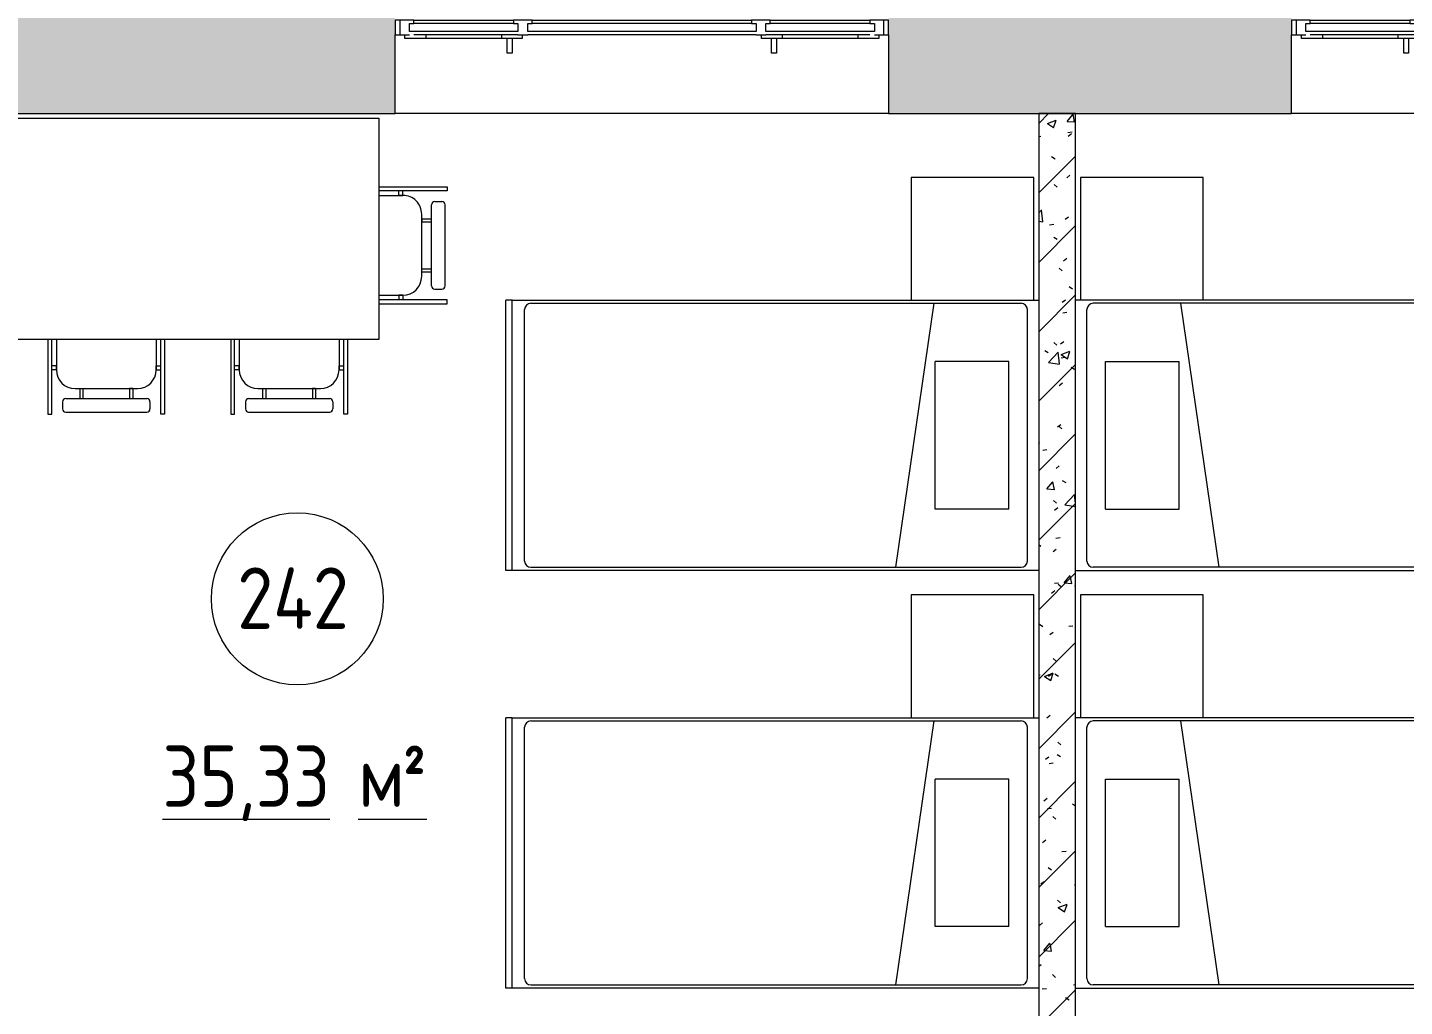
# Model space of a CAD drawing. Header units: millimetres. Extents: x -515342 to 330399, y -224905 to 507333.
# Drawn here: x -309039 to -303431, y 135139 to 139124 of the extents above; entities that cross this region are included whole.
import ezdxf

# ---------------------------------------------------------------- set-up
doc = ezdxf.new("R2010")
doc.units = ezdxf.units.MM
doc.layers.get('0').update_dxf_attribs({"lineweight": 0})
for name, color, linetype, lineweight in [('_ Окна', 7, 'Continuous', 0), ('Марки помещений', 7, 'Continuous', 0), ('Мебель', 7, 'Continuous', 0), ('Окна', 7, 'Continuous', 0), ('Стены внутренние', 7, 'Continuous', 0), ('Стены несущие', 7, 'Continuous', 0), ('Стены перегородки', 7, 'Continuous', 0)]:
    doc.layers.add(name, color=color, linetype=linetype, lineweight=lineweight)
doc.styles.add('GOST Common_1', font='', dxfattribs={"width": 0.9, "height": 250})
doc.styles.add('GOST Common_2', font='', dxfattribs={"width": 0.9, "height": 250})
doc.styles.get('GOST Common_1').set_extended_font_data('GOST Common')
doc.styles.get('GOST Common_2').set_extended_font_data('GOST Common')

# ---------------------------------------------------------------- blocks, each defined once
blk = doc.blocks.new('Окно_ПВХ_3Створки_1Фрамуга-верх - АР_Окно_ОП_1820_h_х1970_3ст2фр-в-9696728-О_АР_П_2__3_400_План 2 этажа')
at = {"layer": '_ Окна'}
for p, q in [((-929, 130), (-1005, 130)), ((-1005, 130), (-1005, 70)), ((-985, 70), (-985, 130)), ((-947, 84), (-947, 116)), ((-947, 116), (-929, 116)), ((-929, 116), (-929, 130)), ((-523, 116), (-929, 116)), ((-447, 130), (-523, 130)), ((-523, 130), (-523, 116)), ((-523, 116), (-505, 116)), ((-505, 116), (-505, 84)), ((-465, 84), (-465, 116)), ((-465, 116), (-447, 116)), ((-447, 116), (-447, 130)), ((447, 116), (-447, 116)), ((523, 130), (447, 130)), ((447, 130), (447, 116)), ((447, 116), (465, 116)), ((465, 116), (465, 84)), ((505, 84), (505, 116)), ((505, 116), (523, 116)), ((523, 116), (523, 130)), ((929, 116), (523, 116)), ((929, 130), (929, 116)), ((1005, 130), (929, 130)), ((929, 116), (947, 116)), ((947, 116), (947, 84)), ((985, 70), (985, 130)), ((1005, 70), (1005, 130)), ((-1005, 70), (-947, 70)), ((-965, 56), (-965, 70)), ((-505, 84), (-947, 84)), ((-880, 70), (-880, 56)), ((-572, 70), (-572, 56)), ((-505, 70), (-465, 70)), ((-487, 70), (-487, 56)), ((465, 84), (-465, 84)), ((465, 70), (505, 70)), ((487, 56), (487, 70)), ((947, 84), (505, 84)), ((572, 70), (572, 56)), ((880, 70), (880, 56)), ((947, 70), (1005, 70)), ((965, 70), (965, 56)), ((-880, 56), (-965, 56)), ((-487, 56), (-572, 56)), ((572, 56), (487, 56)), ((965, 56), (880, 56))]:
    blk.add_line(p, q, dxfattribs=at)
at = {"layer": 'Окна'}
for p, q in [((-929, 130), (-523, 130)), ((-447, 130), (447, 130)), ((523, 130), (929, 130)), ((-505, 70), (-929, 70)), ((465, 70), (-465, 70)), ((929, 70), (505, 70)), ((-572, 56), (-880, 56)), ((-548.5, -4), (-548.5, 56)), ((-528.5, 56), (-528.5, -4)), ((528.5, -4), (528.5, 56)), ((548.5, 56), (548.5, -4)), ((880, 56), (572, 56)), ((-528.5, -4), (-548.5, -4)), ((548.5, -4), (528.5, -4))]:
    blk.add_line(p, q, dxfattribs=at)
blk = doc.blocks.new('СД_Люблино_Фасады_rvt-1-О_АР_П_2__3_400_План 2 этажа')
at = {"layer": 'Стены внутренние'}
h = blk.add_hatch(dxfattribs=at)
h.set_pattern_fill('FP_1', color=256, style=0, pattern_type=2)
h.set_pattern_definition([(45, (0, 0), (-224.5064, 224.5064), []), (45, (224.5, 0), (-224.5064, 224.5064), [396.875, -79.375, 3.353, -76.022])])
h.paths.add_polyline_path([(101935, 15405), (101935, 15905), (97278.9, 15905), (97278.9, 15405), (101775, 15405)])
h.paths.add_polyline_path([(95231.8, 15405), (95268.9, 15405), (95268.9, 15905), (93672.7, 15905), (93672.7, 15405), (94795.6, 15405)])
h.paths.add_polyline_path([(91662.7, 15405), (91662.7, 15905), (90062.5, 15905), (90062.5, 15405), (91305.9, 15405)])
h.paths.add_polyline_path([(88052.5, 15405), (88052.5, 15905), (86472.6, 15905), (86472.6, 15405), (87816.2, 15405)])
h.paths.add_polyline_path([(84462.6, 15405), (84462.6, 15905), (82935.3, 15905), (82935.3, 15405), (84326.5, 15405)])
h.paths.add_polyline_path([(80836.8, 15405), (80925.3, 15405), (80925.3, 15905), (79340.3, 15905), (79340.3, 15405), (79964.4, 15405)])
h.paths.add_polyline_path([(77330.3, 15405), (77330.3, 15905), (75739.7, 15905), (75739.7, 15405)])
h.paths.add_polyline_path([(73729.7, 15405), (73729.7, 15905), (72144.8, 15905), (72144.8, 15405), (73421.2, 15405)])
h.paths.add_polyline_path([(70134.8, 15405), (70134.8, 15905), (68493.6, 15905), (68493.6, 15405), (68622.9, 15405)])
h.paths.add_polyline_path([(66441.8, 15405), (66483.6, 15405), (66483.6, 15905), (64878.6, 15905), (64878.6, 15405), (66005.6, 15405)])
h.paths.add_polyline_path([(62868.6, 15405), (62868.6, 15905), (60500.1, 15905), (60500.1, 15405), (61643.5, 15405)])
h.paths.add_polyline_path([(58090.1, 15405), (58090.1, 15905), (56894.2, 15905), (56894.2, 15405), (57281.4, 15405)])
h.paths.add_polyline_path([(54484.2, 15405), (54484.2, 15905), (51825.9, 15905), (51825.9, 15405), (52919.3, 15405)])
h.paths.add_polyline_path([(49815.9, 15405), (49815.9, 15905), (47243.8, 15905), (47243.8, 15405), (49429.6, 15405)])
h.paths.add_polyline_path([(44833.8, 15405), (44833.8, 15905), (43623.8, 15905), (43623.8, 15405), (44195, 15405)])
h.paths.add_polyline_path([(41213.8, 15405), (41213.8, 15905), (38819.5, 15905), (38819.5, 15405), (40705.3, 15405)])
h.paths.add_polyline_path([(36779.4, 15405), (36809.5, 15405), (36809.5, 15905), (35219.5, 15905), (35219.5, 15405), (36343.2, 15405)])
h.paths.add_polyline_path([(33209.5, 15405), (33209.5, 15905), (31619.5, 15905), (31619.5, 15405), (31981.1, 15405)])
h.paths.add_polyline_path([(29609.5, 15405), (29609.5, 15905), (28023.1, 15905), (28023.1, 15405), (29363.8, 15405)])
h.paths.add_polyline_path([(26013.1, 15405), (26013.1, 15905), (24425.8, 15905), (24425.8, 15405), (25001.7, 15405)])
h.paths.add_polyline_path([(22415.8, 15405), (22415.8, 15905), (20810.9, 15905), (20810.9, 15405), (22384.4, 15405)])
h.paths.add_polyline_path([(18800.9, 15405), (18800.9, 15905), (17210.3, 15905), (17210.3, 15405), (18022.3, 15405)])
h.paths.add_polyline_path([(15200.3, 15405), (15200.3, 15905), (13615.3, 15905), (13615.3, 15405), (14968.8, 15405)])
h.paths.add_polyline_path([(11605.3, 15405), (11605.3, 15905), (10024.1, 15905), (10024.1, 15405), (11042.9, 15405)])
h.paths.add_polyline_path([(8014.1, 15405), (8014.1, 15905), (6409.2, 15905), (6409.2, 15405), (7989.4, 15405)])
h.paths.add_polyline_path([(4399.2, 15405), (4399.2, 15905), (-305, 15905), (-305, 15405), (2318.7, 15405)])
for p, q in [((68493.6, 15405), (66483.6, 15405)), ((72144.8, 15405), (70134.8, 15405))]:
    blk.add_line(p, q, dxfattribs=at)
at = {"layer": 'Стены несущие'}
for p, q in [((66483.6, 15405), (66483.6, 15725)), ((68493.6, 15725), (68493.6, 15405)), ((70134.8, 15405), (70134.8, 15725)), ((64878.6, 15405), (66483.6, 15405)), ((68493.6, 15405), (70134.8, 15405))]:
    blk.add_line(p, q, dxfattribs=at)
at = {"layer": 'Окна', "lineweight": 9}
for p in [(67488.6, 15655), (71139.8, 15655)]:
    blk.add_blockref('Окно_ПВХ_3Створки_1Фрамуга-верх - АР_Окно_ОП_1820_h_х1970_3ст2фр-в-9696728-О_АР_П_2__3_400_План 2 этажа', p, dxfattribs=at)
blk = doc.blocks.new('Стол-Прямоугольный - 1500х900 мм-8945557-О_АР_П_2__3_400_План 2 этажа')
at = {"layer": 'Мебель'}
for p, q in [((-750, 450), (750, 450)), ((-750, -450), (-750, 450)), ((750, 450), (750, -450)), ((750, -450), (-750, -450))]:
    blk.add_line(p, q, dxfattribs=at)
blk = doc.blocks.new('Стул-Штабель - Стул-Штабель-V13-О_АР_П_2__3_400_План 2 этажа')
at = {"layer": 'Мебель'}
for p, q in [((-416.6, 143.8), (-416.6, -134.5)), ((-401.3, -134.5), (-401.3, 143.8)), ((-382.2, 143.8), (-382.2, 45.4)), ((24.2, 143.8), (24.2, 45.4)), ((43.2, -134.5), (43.2, 143.8)), ((58.6, 143.8), (58.6, -134.5)), ((-401.3, 45.4), (-401.3, 62.4)), ((-382.2, 62.4), (-401.3, 62.4)), ((-382.2, 45.4), (-382.2, 62.4)), ((24.2, 62.4), (43.2, 62.4)), ((24.2, 45.4), (24.2, 62.4)), ((43.2, 45.4), (43.2, 62.4)), ((-382.2, 45.4), (-401.3, 45.4)), ((24.2, 45.4), (43.2, 45.4)), ((-306, -30.8), (-52, -30.8)), ((-286.9, -30.8), (-286.9, -71.4)), ((-286.9, -30.8), (-274.2, -30.8)), ((-274.2, -30.8), (-274.2, -71.4)), ((-83.8, -30.8), (-83.8, -71.4)), ((-71.1, -30.8), (-83.8, -30.8)), ((-71.1, -30.8), (-71.1, -71.4)), ((-356.8, -84.1), (-356.8, -113.6)), ((-344.1, -71.4), (-13.9, -71.4)), ((-1.2, -84.1), (-1.2, -113.6)), ((-416.6, -134.5), (-401.3, -134.5)), ((-344.1, -126.3), (-13.9, -126.3)), ((58.6, -134.5), (43.2, -134.5))]:
    blk.add_line(p, q, dxfattribs=at)
for centre, radius, start, end in [((-306, 45.4), 76.2, 180, 270), ((-52, 45.4), 76.2, 270, 0), ((-344.1, -84.1), 12.7, 90, 180), ((-13.9, -84.1), 12.7, 360, 90), ((-344.1, -113.6), 12.7, 180, 270), ((-13.9, -113.6), 12.7, 270, 0)]:
    blk.add_arc(centre, radius, start, end, dxfattribs=at)
blk = doc.blocks.new('Стул-Штабель - Стул-Штабель-V14-О_АР_П_2__3_400_План 2 этажа')
at = {"layer": 'Мебель'}
for p, q in [((-416.6, 169.6), (-416.6, -134.5)), ((-401.3, -134.5), (-401.3, 169.6)), ((-382.2, 169.6), (-382.2, 45.4)), ((24.2, 169.6), (24.2, 45.4)), ((43.2, -134.5), (43.2, 169.6)), ((58.6, 169.6), (58.6, -134.5)), ((-401.3, 45.4), (-401.3, 62.4)), ((-382.2, 62.4), (-401.3, 62.4)), ((-382.2, 45.4), (-382.2, 62.4)), ((24.2, 62.4), (43.2, 62.4)), ((24.2, 45.4), (24.2, 62.4)), ((43.2, 45.4), (43.2, 62.4)), ((-382.2, 45.4), (-401.3, 45.4)), ((24.2, 45.4), (43.2, 45.4)), ((-306, -30.8), (-52, -30.8)), ((-286.9, -30.8), (-286.9, -71.4)), ((-286.9, -30.8), (-274.2, -30.8)), ((-274.2, -30.8), (-274.2, -71.4)), ((-83.8, -30.8), (-83.8, -71.4)), ((-71.1, -30.8), (-83.8, -30.8)), ((-71.1, -30.8), (-71.1, -71.4)), ((-356.8, -84.1), (-356.8, -113.6)), ((-344.1, -71.4), (-13.9, -71.4)), ((-1.2, -84.1), (-1.2, -113.6)), ((-416.6, -134.5), (-401.3, -134.5)), ((-344.1, -126.3), (-13.9, -126.3)), ((58.6, -134.5), (43.2, -134.5))]:
    blk.add_line(p, q, dxfattribs=at)
for centre, radius, start, end in [((-306, 45.4), 76.2, 180, 270), ((-52, 45.4), 76.2, 270, 0), ((-344.1, -84.1), 12.7, 90, 180), ((-13.9, -84.1), 12.7, 360, 90), ((-344.1, -113.6), 12.7, 180, 270), ((-13.9, -113.6), 12.7, 270, 0)]:
    blk.add_arc(centre, radius, start, end, dxfattribs=at)
blk = doc.blocks.new('Кровать-Больница - 1100 x 2200 мм-V78-О_АР_П_2__3_400_План 2 этажа')
at = {"layer": 'Мебель'}
for p, q in [((-141.5, 1491), (958.5, 1491)), ((-141.5, 1465.6), (-141.5, 1491)), ((-141.5, -679.2), (-141.5, 1465.6)), ((-141.5, 1465.6), (958.5, 1465.6)), ((958.5, 1465.6), (958.5, 1491)), ((958.5, 1465.6), (958.5, -679.2)), ((-103.4, 1414.8), (920.4, 1414.8)), ((-128.8, 1389.4), (-128.8, -607.4)), ((945.8, 1389.4), (945.8, -607.4)), ((945.8, -251.8), (-128.8, -95.1)), ((108.5, -256.6), (708.5, -256.6)), ((108.5, -556.6), (108.5, -256.6)), ((708.5, -556.6), (708.5, -256.6)), ((108.5, -556.6), (708.5, -556.6)), ((-103.4, -632.8), (920.4, -632.8))]:
    blk.add_line(p, q, dxfattribs=at)
for centre, start, end in [((-103.4, 1389.4), 90, 180), ((920.4, 1389.4), 0, 90), ((-103.4, -607.4), 180, 270), ((920.4, -607.4), 270, 0)]:
    blk.add_arc(centre, 25.4, start, end, dxfattribs=at)
blk = doc.blocks.new('Прикроватная тумба - Прикроватная тумба-V79-О_АР_П_2__3_400_План 2 этажа')
at = {"layer": 'Мебель'}
for p, q in [((0, 0), (0, -500)), ((500, -500), (500, 0)), ((0, -500), (500, -500))]:
    blk.add_line(p, q, dxfattribs=at)
blk = doc.blocks.new('Кровать-Больница - 1100 x 2200 мм-V84-О_АР_П_2__3_400_План 2 этажа')
at = {"layer": 'Мебель'}
for p, q in [((-141.5, 678.8), (-141.5, -1465.6)), ((958.5, -1465.6), (958.5, 678.8)), ((-103.4, 632.8), (920.4, 632.8)), ((-128.8, -1389.4), (-128.8, 607.4)), ((945.8, -1389.4), (945.8, 607.4)), ((108.5, 556.6), (108.5, 256.6)), ((108.5, 556.6), (708.5, 556.6)), ((708.5, 556.6), (708.5, 256.6)), ((945.8, 251.8), (-128.8, 95.1)), ((108.5, 256.6), (708.5, 256.6)), ((-103.4, -1414.8), (920.4, -1414.8)), ((-141.5, -1465.6), (-141.5, -1491)), ((-141.5, -1465.6), (958.5, -1465.6)), ((-141.5, -1491), (958.5, -1491)), ((958.5, -1465.6), (958.5, -1491))]:
    blk.add_line(p, q, dxfattribs=at)
for centre, start, end in [((-103.4, 607.4), 90, 180), ((920.4, 607.4), 0, 90), ((-103.4, -1389.4), 180, 270), ((920.4, -1389.4), 270, 0)]:
    blk.add_arc(centre, 25.4, start, end, dxfattribs=at)
blk = doc.blocks.new('Прикроватная тумба - Прикроватная тумба-V85-О_АР_П_2__3_400_План 2 этажа')
at = {"layer": 'Мебель'}
for p, q in [((500, 500), (0, 500)), ((0, 500), (0, 0)), ((500, 0), (500, 500))]:
    blk.add_line(p, q, dxfattribs=at)
blk = doc.blocks.new('ASVP_Марка_Помещение_ДваЗначения - Номер Площадь-685795-О_АР_П_2__3_400_План 2 этажа')
at = {"layer": 'Марки помещений'}
blk.add_circle((0, 0), 3.5, dxfattribs=at)

msp = doc.modelspace()

# ---------------------------------------------------------------- hatches: boundary and pattern name
at = {"layer": 'Стены внутренние'}
h = msp.add_hatch(dxfattribs=at)
h.set_pattern_fill('FP_2', color=256, style=0, pattern_type=2)
h.set_pattern_definition([(45, (-374025.76, 123368.6), (-141.42136, 141.42136), [])])
h.paths.add_polyline_path([(-304920.759, 132763.6058), (-304770.759, 132763.6058), (-304770.759, 138773.6058), (-304920.759, 138773.6058), (-304920.759, 132823.5203)])
h = msp.add_hatch(dxfattribs=at)
h.set_pattern_fill('FP_3', color=256, style=0, pattern_type=2)
h.set_pattern_definition([(50, (-374025.76, 123368.6), (364.3679, -31.8783), [38.1, -419.1]), (355, (-374025.76, 123368.6), (-70.4859, 382.1133), [30.48, -335.28]), (100.451, (-373995.4, 123365.95), (293.885, 350.2334), [32.38, -356.18]), (46.184, (-374025.76, 123470.2), (542.1585, -84.0858), [57.15, -628.65]), (96.636, (-373980.6, 123463.2), (474.805, 494.8554), [48.57, -534.27]), (351.184, (-374025.76, 123470.2), (474.81, 494.85), [45.72, -502.92]), (21, (-373974.96, 123444.8), (303.2285, -204.5305), [38.1, -419.1]), (326, (-373974.96, 123444.8), (123.6039, 368.376), [30.48, -335.28]), (71.451, (-373949.7, 123427.76), (426.8341, 163.8427), [32.38, -356.18]), (37.5, (-374025.76, 123368.6), (6.17665, 169.11015), [16.764, -314.452, 16.764, -323.596, -336.55]), (37.5, (-374025.76, 123368.6), (6.17665, 169.11015), [-671.576, 16.764, -319.786]), (7.5, (-374025.76, 123368.6), (133.63888, 200.3615), [16.764, -177.292, 16.764, -306.832, -128.27]), (7.5, (-374025.76, 123368.6), (133.63888, 200.3615), [-517.652, 16.764, -111.506]), (327.5, (-374139.04, 123368.6), (271.18182, -11.45836), [16.764, -110.236, 16.764, -379.476, -525.78]), (327.5, (-374139.04, 123368.6), (271.18182, -11.45836), [-523.24, 16.764, -509.016]), (317.5, (-374189.84, 123368.6), (296.2585, 50.85285), [16.764, -148.336, 16.764, -246.38, -373.38]), (317.5, (-374189.84, 123368.6), (296.2585, 50.85285), [-428.244, 16.764, -356.616])])
h.paths.add_polyline_path([(-304920.759, 132763.6058), (-304770.759, 132763.6058), (-304770.759, 138773.6058), (-304920.759, 138773.6058), (-304920.759, 132823.5203)])

# ---------------------------------------------------------------- linework, layer by layer
at = {"layer": 'Стены перегородки'}
for p, q in [((-304770.759, 138773.6058), (-304920.759, 138773.6058)), ((-304920.759, 138773.6058), (-304920.759, 134763.6058)), ((-304770.759, 134703.6058), (-304770.759, 138773.6058))]:
    msp.add_line(p, q, dxfattribs=at)

# ---------------------------------------------------------------- block references
msp.add_blockref('СД_Люблино_Фасады_rvt-1-О_АР_П_2__3_400_План 2 этажа', (-374025.759, 123368.6058))
at = {"layer": 'Марки помещений', "xscale": 99.99999999999993, "yscale": 99.99999999999993, "zscale": 99.99999999999993}
msp.add_blockref('ASVP_Марка_Помещение_ДваЗначения - Номер Площадь-685795-О_АР_П_2__3_400_План 2 этажа', (-307940.4203, 136797.9528), dxfattribs=at)
at = {"layer": 'Мебель'}
for name, p, rotation in [('Стол-Прямоугольный - 1500х900 мм-8945557-О_АР_П_2__3_400_План 2 этажа', (-308358.5812, 138304.3014), 180), ('Прикроватная тумба - Прикроватная тумба-V79-О_АР_П_2__3_400_План 2 этажа', (-304940.9328, 138013.6058), 180), ('Стул-Штабель - Стул-Штабель-V13-О_АР_П_2__3_400_План 2 этажа', (-307464.7579, 138416.0397), 89.99999999999993), ('Кровать-Больница - 1100 x 2200 мм-V78-О_АР_П_2__3_400_План 2 этажа', (-305599.9394, 137055.1238), 89.99999999999972), ('Кровать-Больница - 1100 x 2200 мм-V84-О_АР_П_2__3_400_План 2 этажа', (-304091.9262, 137055.1238), 90.00000000000031), ('Прикроватная тумба - Прикроватная тумба-V79-О_АР_П_2__3_400_План 2 этажа', (-304940.9328, 136313.6058), 180), ('Кровать-Больница - 1100 x 2200 мм-V78-О_АР_П_2__3_400_План 2 этажа', (-305599.9394, 135355.1238), 89.99999999999972), ('Кровать-Больница - 1100 x 2200 мм-V84-О_АР_П_2__3_400_План 2 этажа', (-304091.9262, 135355.1238), 90.00000000000031)]:
    msp.add_blockref(name, p, dxfattribs=dict(at, rotation=rotation))
for name, p in [('Прикроватная тумба - Прикроватная тумба-V85-О_АР_П_2__3_400_План 2 этажа', (-304750.9328, 138013.6058)), ('Стул-Штабель - Стул-Штабель-V14-О_АР_П_2__3_400_План 2 этажа', (-308539.4402, 137684.6743)), ('Стул-Штабель - Стул-Штабель-V14-О_АР_П_2__3_400_План 2 этажа', (-307794.6402, 137684.6743)), ('Прикроватная тумба - Прикроватная тумба-V85-О_АР_П_2__3_400_План 2 этажа', (-304750.9328, 136313.6058))]:
    msp.add_blockref(name, p, dxfattribs=at)

# ---------------------------------------------------------------- texts
at = {"layer": 'Марки помещений', "char_height": 250, "attachment_point": 1}
for s, insert, width, style in [('242', (-308185.2275, 136925.6779), 606.07575, 'GOST Common_1'), ('\\L35,33 ', (-308489.8637, 136201.1474), 966.835125, 'GOST Common_1'), ('\\L\\fGOST Common|b0|i0|c238|p34|;\\W.9;\\L²', (-307513.5512, 136201.1474), 165.949312, 'GOST Common_2'), ('\\L\\fGOST Common|b0|i0|c204|p34|;\\W.9;\\Lм', (-307692.145, 136201.1474), 216.455625, 'GOST Common_1')]:
    msp.add_mtext(s, dxfattribs=dict(at, insert=insert, width=width, style=style))

doc.saveas('drawing.dxf')
